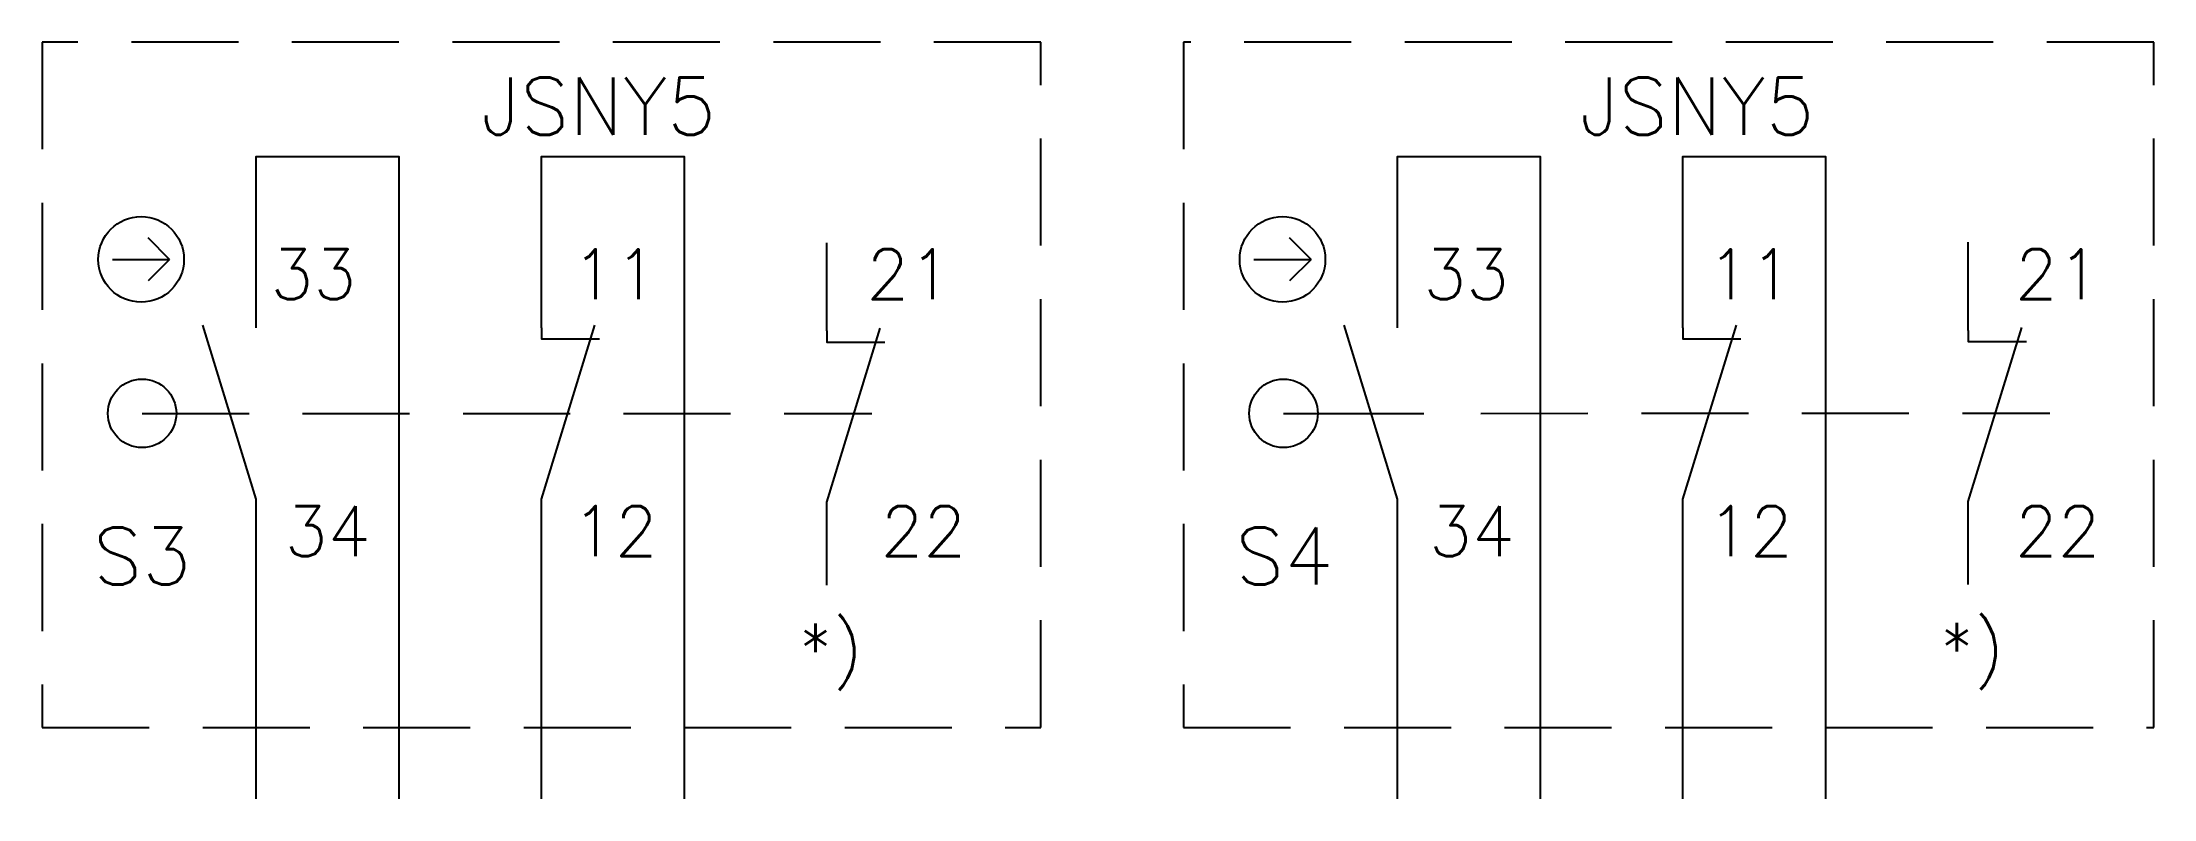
# Model space of a CAD drawing. Extents: x -7.5 to 66.5, y 0 to 26.5.
import ezdxf
from ezdxf.enums import TextEntityAlignment as Align

# ---------------------------------------------------------------- set-up
doc = ezdxf.new("R2010")
doc.units = 0
doc.header["$LTSCALE"] = 7.5
doc.linetypes.add('DASHED', pattern=[0.75, 0.5, -0.25])
doc.layers.get('0').update_dxf_attribs({"linetype": 'CONTINUOUS'})
doc.styles.add('T0', font='ROMANS.SHX')
doc.styles.add('T008', font='ROMANS.SHX', dxfattribs={"width": 0.8})
doc.styles.add('T20', font='ROMANS.SHX', dxfattribs={"height": 2})

# ---------------------------------------------------------------- blocks, each defined once
blk = doc.blocks.new('BRYTPIL')
for p, q in [((1, 0), (0.25, 0.75)), ((-1, 0), (1, 0)), ((1, 0), (0.25, -0.75))]:
    blk.add_line(p, q)
blk.add_circle((0, 0), 1.5)
blk = doc.blocks.new('TF')
blk.add_blockref('BRYTPIL', (-8.034, 0.394))

msp = doc.modelspace()

# ---------------------------------------------------------------- linework, layer by layer
for p, q in [((0, 16.5), (0, 22.5)), ((10, 16.5), (10, 22.5)), ((40, 16.5), (40, 22.5)), ((50, 16.5), (50, 22.5)), ((20, 16.387), (20, 19.479)), ((60, 16.408), (60, 19.5)), ((0, 10.5), (-1.871, 16.595)), ((10, 10.5), (11.871, 16.595)), ((20, 10.387), (21.871, 16.481)), ((40, 10.5), (38.129, 16.595)), ((50, 10.5), (51.871, 16.595)), ((60, 10.408), (61.871, 16.502)), ((0, 0), (0, 10.5)), ((10, 0), (10, 10.5)), ((20, 7.479), (20, 10.387)), ((40, 0), (40, 10.5)), ((50, 0), (50, 10.5)), ((60, 7.5), (60, 10.408))]:
    msp.add_line(p, q)
at = {"linetype": 'DASHED'}
for p, q in [((-4, 13.5), (21.576, 13.5)), ((42.921, 13.5), (62.852, 13.509))]:
    msp.add_line(p, q, dxfattribs=at)
at = {"linetype": 'Continuous'}
msp.add_line((36, 13.5), (40.921, 13.5), dxfattribs=at)
at = {"linetype": 'DASHED'}
for points in [[(-7.5, 2.5), (27.5, 2.5), (27.5, 26.5), (-7.5, 26.5)], [(32.5, 2.5), (66.5, 2.5), (66.5, 26.5), (32.5, 26.5)]]:
    msp.add_lwpolyline(points, close=True, dxfattribs=at)
for points in [[(0, 22.5), (0, 22.5), (5, 22.5), (5, 0)], [(10, 22.5), (10, 22.5), (15, 22.5), (15, 0)], [(40, 22.5), (40, 22.5), (45, 22.5), (45, 0)], [(50, 22.5), (50, 22.5), (55, 22.5), (55, 0)], [(10, 16.5), (10, 16.106), (12.034, 16.106)], [(20, 16.387), (20, 15.993), (22.034, 15.993)], [(50, 16.5), (50, 16.106), (52.034, 16.106)], [(60, 16.408), (60, 16.014), (62.034, 16.014)]]:
    msp.add_lwpolyline(points)
for centre in [(-4, 13.5), (36, 13.5)]:
    msp.add_circle(centre, 1.2)

# ---------------------------------------------------------------- block references
for p in [(4, 18.5), (44, 18.5)]:
    msp.add_blockref('TF', p)

# ---------------------------------------------------------------- texts
at = {"style": 'T008'}
for p in [(12, 24.262), (50.5, 24.262)]:
    msp.add_text('JSNY5', height=2, dxfattribs=at).set_placement(p, align=Align.MIDDLE)
at = {"style": 'T0'}
for s, p in [('33', (0.5, 17.5)), ('11', (11.067, 17.5)), ('21', (21.38, 17.5)), ('33', (40.905, 17.5)), ('11', (50.85, 17.5)), ('21', (61.63, 17.5)), ('34', (1, 8.5)), ('12', (11.067, 8.5)), ('22', (21.88, 8.5)), ('34', (41.1, 8.5)), ('12', (50.85, 8.5)), ('22', (61.63, 8.5)), ('*)', (19, 4.387)), ('*)', (59, 4.408))]:
    msp.add_text(s, height=1.75, dxfattribs=at).set_placement(p)
at = {"color": 1, "style": 'T20'}
for tag, p in [('S3', (-4, 7.5)), ('S4', (36.029, 7.5))]:
    msp.add_attdef(tag, text='', height=2, dxfattribs=at).set_placement(p, align=Align.CENTER)

doc.saveas('drawing.dxf')
